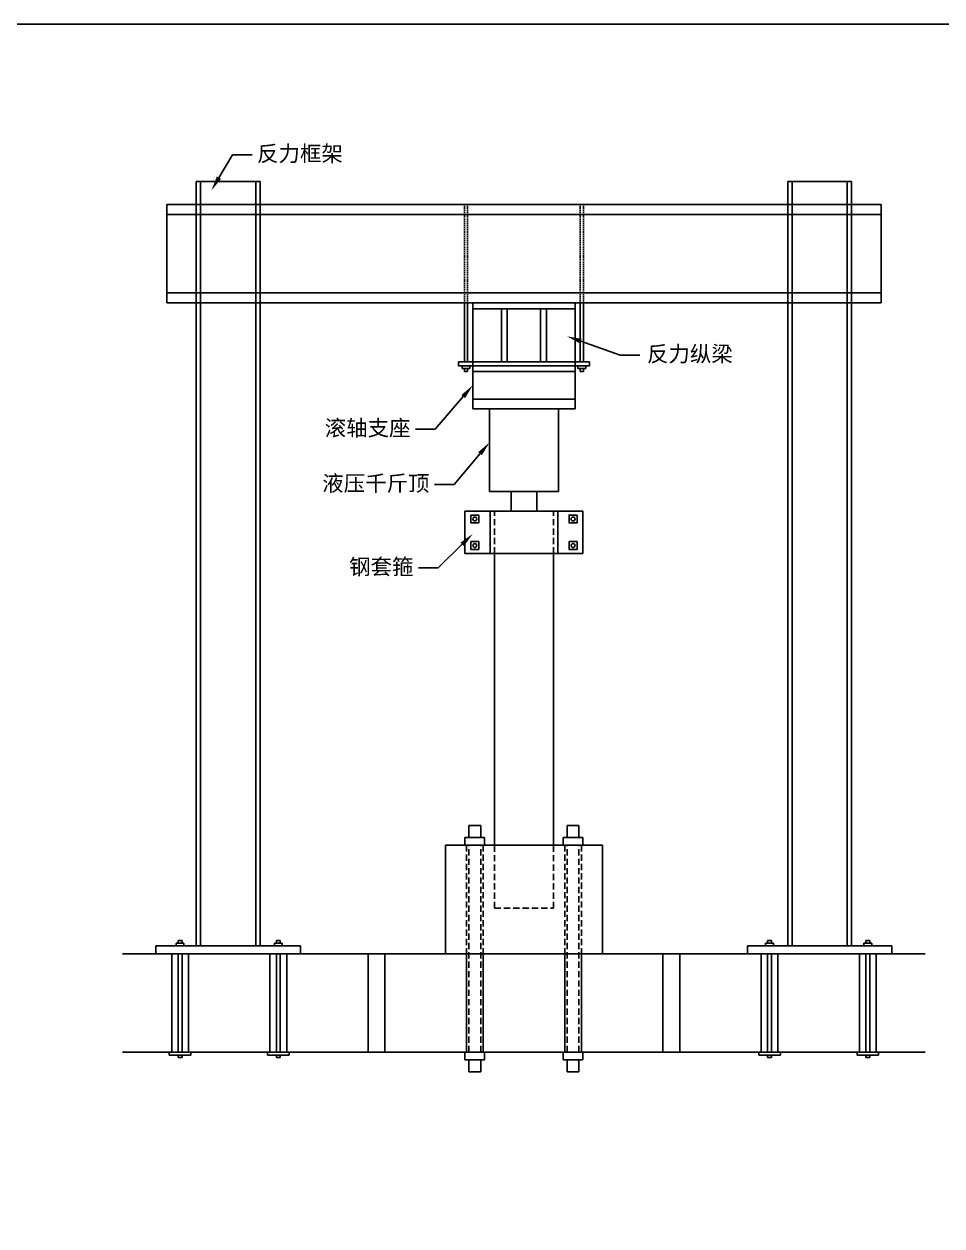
# Model space of a CAD drawing. Header units: millimetres. Extents: x 2537 to 35994, y -14212 to 3650.
# Drawn here: x 27513 to 32185, y -8096 to -1980 of the extents above; entities that cross this region are included whole.
import ezdxf
from ezdxf import colors
from ezdxf.entities.mleader import LeaderData, LeaderLine
from ezdxf.math import Vec2, Vec3

# ---------------------------------------------------------------- set-up
doc = ezdxf.new("R2010")
doc.units = ezdxf.units.MM
doc.linetypes.add('HIDDEN', pattern=[9.525, 6.35, -3.175])
doc.styles.get("Standard").update_dxf_attribs({"font": 'tssdeng.shx'})

msp = doc.modelspace()

# ---------------------------------------------------------------- linework, layer by layer
for p, q in [((28389.834, -6671.806), (28389.834, -2782.104)), ((28389.834, -2782.104), (28714.834, -2782.104)), ((28411.834, -6671.806), (28411.834, -2782.104)), ((28692.834, -6671.806), (28692.834, -2782.104)), ((28714.834, -6671.806), (28714.834, -2782.104)), ((31399.834, -2782.104), (31399.834, -3904.681)), ((31399.834, -6671.806), (31399.834, -2782.104)), ((31724.834, -2782.104), (31399.834, -2782.104)), ((31421.834, -6671.806), (31421.834, -2782.104)), ((31702.834, -6671.806), (31702.834, -2782.104)), ((31724.834, -6671.806), (31724.834, -2782.104)), ((28239.834, -2899.036), (31874.834, -2899.036)), ((28239.834, -2899.036), (28239.834, -3399.036)), ((31874.834, -2899.036), (31874.834, -3399.036)), ((28239.834, -2949.036), (31874.834, -2949.036)), ((28239.834, -3349.036), (31874.834, -3349.036)), ((28239.834, -3399.036), (31874.834, -3399.036)), ((29754.494, -3699.036), (29754.494, -3399.036)), ((29770.494, -3699.036), (29770.494, -3399.036)), ((29797.334, -3699.036), (29797.334, -3399.036)), ((30317.334, -3699.036), (30317.334, -3399.036)), ((30344.173, -3699.036), (30344.173, -3399.036)), ((30360.173, -3699.036), (30360.173, -3399.036)), ((29797.334, -3429.036), (30317.334, -3429.036)), ((29942.334, -3429.036), (29942.334, -3699.036)), ((29972.334, -3429.036), (29972.334, -3699.036)), ((30142.334, -3429.036), (30142.334, -3699.036)), ((30172.334, -3429.036), (30172.334, -3699.036)), ((28714.834, -3604.681), (28714.834, -3904.681)), ((29724.494, -3699.036), (30390.173, -3699.036)), ((29724.494, -3699.036), (29724.494, -3719.036)), ((29724.494, -3719.036), (30390.173, -3719.036)), ((29742.494, -3734.036), (29742.494, -3719.036)), ((29782.494, -3719.036), (29782.494, -3734.036)), ((29797.334, -3699.036), (29797.334, -3939.036)), ((29797.334, -3699.036), (30317.334, -3699.036)), ((30317.334, -3699.036), (30317.334, -3939.036)), ((30332.173, -3734.036), (30332.173, -3719.036)), ((30372.173, -3719.036), (30372.173, -3734.036)), ((30390.173, -3719.036), (30390.173, -3699.036)), ((29782.494, -3734.036), (29742.494, -3734.036)), ((29754.494, -3734.036), (29754.494, -3749.036)), ((29754.494, -3749.036), (29770.494, -3749.036)), ((29770.494, -3749.036), (29770.494, -3734.036)), ((29797.334, -3749.036), (30317.334, -3749.036)), ((30372.173, -3734.036), (30332.173, -3734.036)), ((30344.173, -3734.036), (30344.173, -3749.036)), ((30344.173, -3749.036), (30360.173, -3749.036)), ((30360.173, -3749.036), (30360.173, -3734.036)), ((29797.334, -3889.036), (30317.334, -3889.036)), ((29797.334, -3939.036), (30317.334, -3939.036)), ((29882.334, -3939.036), (30232.334, -3939.036)), ((29882.334, -4359.036), (29882.334, -3939.036)), ((30232.334, -3939.036), (30232.334, -4359.036)), ((29882.334, -4359.036), (30232.334, -4359.036)), ((29992.334, -4459.036), (29992.334, -4359.036)), ((30122.334, -4459.036), (30122.334, -4359.036)), ((29885.334, -4459.036), (29757.334, -4459.036)), ((29757.334, -4459.036), (29757.334, -4674.036)), ((29885.334, -4459.036), (29885.334, -4674.036)), ((29885.334, -4459.036), (30229.334, -4459.036)), ((29907.334, -4459.036), (30207.334, -4459.036)), ((30229.334, -4459.036), (30229.334, -4674.036)), ((30229.334, -4459.036), (30357.334, -4459.036)), ((30357.334, -4459.036), (30357.334, -4674.036)), ((29757.334, -4674.036), (29885.334, -4674.036)), ((29885.334, -4674.036), (30229.334, -4674.036)), ((29907.334, -6159.036), (29907.334, -4674.036)), ((30207.334, -6159.036), (30207.334, -4674.036)), ((30357.334, -4674.036), (30229.334, -4674.036)), ((29777.334, -6059.036), (29777.334, -6119.036)), ((29777.334, -6059.036), (29837.334, -6059.036)), ((29837.334, -6059.036), (29837.334, -6119.036)), ((30277.334, -6059.036), (30277.334, -6119.036)), ((30277.334, -6059.036), (30337.334, -6059.036)), ((30337.334, -6059.036), (30337.334, -6119.036)), ((29657.334, -6159.036), (30457.334, -6159.036)), ((29657.334, -6159.036), (29657.334, -6709.036)), ((29757.334, -6159.036), (29757.334, -6119.036)), ((29757.334, -6119.036), (29857.334, -6119.036)), ((29857.334, -6159.036), (29757.334, -6159.036)), ((29857.334, -6119.036), (29857.334, -6159.036)), ((30257.334, -6159.036), (30257.334, -6119.036)), ((30257.334, -6119.036), (30357.334, -6119.036)), ((30357.334, -6159.036), (30257.334, -6159.036)), ((30357.334, -6119.036), (30357.334, -6159.036)), ((30457.334, -6159.036), (30457.334, -6709.036)), ((28327.334, -6656.806), (28287.334, -6656.806)), ((28287.334, -6656.806), (28287.334, -6671.806)), ((28317.334, -6643.806), (28297.334, -6643.806)), ((28297.334, -6643.806), (28297.334, -6656.806)), ((28317.334, -6656.806), (28317.334, -6643.806)), ((28327.334, -6671.806), (28327.334, -6656.806)), ((28827.334, -6656.806), (28787.334, -6656.806)), ((28787.334, -6656.806), (28787.334, -6671.806)), ((28817.334, -6643.806), (28797.334, -6643.806)), ((28797.334, -6643.806), (28797.334, -6656.806)), ((28817.334, -6656.806), (28817.334, -6643.806)), ((28827.334, -6671.806), (28827.334, -6656.806)), ((31327.334, -6656.806), (31287.334, -6656.806)), ((31287.334, -6656.806), (31287.334, -6671.806)), ((31317.334, -6643.806), (31297.334, -6643.806)), ((31297.334, -6643.806), (31297.334, -6656.806)), ((31317.334, -6656.806), (31317.334, -6643.806)), ((31327.334, -6671.806), (31327.334, -6656.806)), ((31827.334, -6656.806), (31787.334, -6656.806)), ((31787.334, -6656.806), (31787.334, -6671.806)), ((31817.334, -6643.806), (31797.334, -6643.806)), ((31797.334, -6643.806), (31797.334, -6656.806)), ((31817.334, -6656.806), (31817.334, -6643.806)), ((31827.334, -6671.806), (31827.334, -6656.806)), ((28014.834, -6711.806), (32099.834, -6711.806)), ((28184.834, -6711.806), (28184.834, -6671.806)), ((28184.834, -6671.806), (28919.834, -6671.806)), ((28297.334, -7211.806), (28297.334, -6711.806)), ((28317.334, -7211.806), (28317.334, -6711.806)), ((28797.334, -7211.806), (28797.334, -6711.806)), ((28817.334, -7211.806), (28817.334, -6711.806)), ((28919.834, -6671.806), (28919.834, -6711.806)), ((31929.834, -6671.806), (31194.834, -6671.806)), ((31194.834, -6671.806), (31194.834, -6711.806)), ((31297.334, -7211.806), (31297.334, -6711.806)), ((31317.334, -7211.806), (31317.334, -6711.806)), ((31797.334, -7211.806), (31797.334, -6711.806)), ((31817.334, -7211.806), (31817.334, -6711.806)), ((31929.834, -6711.806), (31929.834, -6671.806)), ((28014.834, -7211.806), (32099.834, -7211.806)), ((28252.334, -7226.806), (28252.334, -7211.806)), ((28362.334, -7211.806), (28362.334, -7226.806)), ((28752.334, -7226.806), (28752.334, -7211.806)), ((28862.334, -7211.806), (28862.334, -7226.806)), ((29757.334, -7251.806), (29757.334, -7211.806)), ((29857.334, -7211.806), (29857.334, -7251.806)), ((30257.334, -7251.806), (30257.334, -7211.806)), ((30357.334, -7211.806), (30357.334, -7251.806)), ((31252.334, -7226.806), (31252.334, -7211.806)), ((31362.334, -7211.806), (31362.334, -7226.806)), ((31752.334, -7226.806), (31752.334, -7211.806)), ((31862.334, -7211.806), (31862.334, -7226.806)), ((28362.334, -7226.806), (28252.334, -7226.806)), ((28297.334, -7239.806), (28297.334, -7226.806)), ((28317.334, -7239.806), (28297.334, -7239.806)), ((28317.334, -7226.806), (28317.334, -7239.806)), ((28862.334, -7226.806), (28752.334, -7226.806)), ((28797.334, -7239.806), (28797.334, -7226.806)), ((28817.334, -7239.806), (28797.334, -7239.806)), ((28817.334, -7226.806), (28817.334, -7239.806)), ((29857.334, -7251.806), (29757.334, -7251.806)), ((29777.334, -7251.806), (29777.334, -7311.806)), ((29837.334, -7251.806), (29837.334, -7311.806)), ((30357.334, -7251.806), (30257.334, -7251.806)), ((30277.334, -7251.806), (30277.334, -7311.806)), ((30337.334, -7251.806), (30337.334, -7311.806)), ((31362.334, -7226.806), (31252.334, -7226.806)), ((31297.334, -7239.806), (31297.334, -7226.806)), ((31317.334, -7239.806), (31297.334, -7239.806)), ((31317.334, -7226.806), (31317.334, -7239.806)), ((31862.334, -7226.806), (31752.334, -7226.806)), ((31797.334, -7239.806), (31797.334, -7226.806)), ((31817.334, -7239.806), (31797.334, -7239.806)), ((31817.334, -7226.806), (31817.334, -7239.806)), ((29837.334, -7311.806), (29777.334, -7311.806)), ((30337.334, -7311.806), (30277.334, -7311.806))]:
    msp.add_line(p, q)
at = {"linetype": 'HIDDEN'}
for p, q in [((29754.494, -3399.036), (29754.494, -2899.036)), ((29770.494, -3399.036), (29770.494, -2899.036)), ((30344.173, -3399.036), (30344.173, -2899.036)), ((30360.173, -3399.036), (30360.173, -2899.036))]:
    msp.add_line(p, q, dxfattribs=at)
at = {"linetype": 'HIDDEN', "ltscale": 5}
for p, q in [((29907.334, -4674.036), (29907.334, -4459.036)), ((30207.334, -4674.036), (30207.334, -4459.036)), ((29764.834, -6159.036), (29764.834, -6711.806)), ((29777.334, -7211.806), (29777.334, -6159.036)), ((29837.334, -7211.806), (29837.334, -6159.036)), ((29849.834, -6159.036), (29849.834, -6711.806)), ((29907.334, -6479.036), (29907.334, -6159.036)), ((30207.334, -6479.036), (30207.334, -6159.036)), ((30264.834, -6159.036), (30264.834, -6711.806)), ((30277.334, -7211.806), (30277.334, -6159.036)), ((30337.334, -7211.806), (30337.334, -6159.036)), ((30349.834, -6159.036), (30349.834, -6711.806)), ((29907.334, -6479.036), (30207.334, -6479.036))]:
    msp.add_line(p, q, dxfattribs=at)
at = {"ltscale": 5}
for p, q in [((28264.834, -6711.806), (28264.834, -7211.806)), ((28349.834, -6711.806), (28349.834, -7211.806)), ((28764.834, -6711.806), (28764.834, -7211.806)), ((28849.834, -6711.806), (28849.834, -7211.806)), ((29264.834, -6711.806), (29264.834, -7211.806)), ((29349.834, -6711.806), (29349.834, -7211.806)), ((29764.834, -6711.806), (29764.834, -7211.806)), ((29849.834, -6711.806), (29849.834, -7211.806)), ((30264.834, -6711.806), (30264.834, -7211.806)), ((30349.834, -6711.806), (30349.834, -7211.806)), ((30764.834, -6711.806), (30764.834, -7211.806)), ((30849.834, -6711.806), (30849.834, -7211.806)), ((31264.834, -6711.806), (31264.834, -7211.806)), ((31349.834, -6711.806), (31349.834, -7211.806)), ((31764.834, -6711.806), (31764.834, -7211.806)), ((31849.834, -6711.806), (31849.834, -7211.806))]:
    msp.add_line(p, q, dxfattribs=at)
for points in [[(11258.192, -1980.464), (35993.698, -1980.464), (35993.698, -14212.343), (11258.192, -14212.343)], [(29787.334, -4479.036), (29827.334, -4479.036), (29827.334, -4519.036), (29787.334, -4519.036)], [(30327.334, -4479.036), (30287.334, -4479.036), (30287.334, -4519.036), (30327.334, -4519.036)], [(29787.334, -4654.036), (29827.334, -4654.036), (29827.334, -4614.036), (29787.334, -4614.036)], [(30327.334, -4654.036), (30287.334, -4654.036), (30287.334, -4614.036), (30327.334, -4614.036)]]:
    msp.add_lwpolyline(points, close=True)
for centre in [(29807.334, -4499.036), (30307.334, -4499.036), (29807.334, -4634.036), (30307.334, -4634.036)]:
    msp.add_circle(centre, 10)

# ---------------------------------------------------------------- leaders
ml = msp.add_multileader_mtext('Standard')
ml.set_content('{\\fSimSun|b0|i0|c134|p2;反力框架}', color=256)
ml.set_leader_properties()
ml.build(insert=Vec2(0, 0))
ml.multileader.update_dxf_attribs({"dogleg_length": 100, "arrow_head_size": 75})
ctx = ml.context
ctx.base_point, ctx.char_height, ctx.arrow_head_size, ctx.landing_gap_size, ctx.plane_origin = Vec3(28674.091, -2645.533), 80, 75, 25, Vec3(28605.573, -3478.999)
notes = []
notes.append((ctx, [(0, (1, 1, 0), (28574.091, -2645.533), (1, 0), 100, [(0, [(28466.93, -2827.09)], 0, [])])]))
ctx.mtext.insert, ctx.mtext.flow_direction = Vec3(28699.091, -2599.723), 5
ml = msp.add_multileader_mtext('Standard')
ml.set_content('{\\fSimSun|b0|i0|c134|p2;反力纵梁}', color=256)
ml.set_leader_properties()
ml.build(insert=Vec2(0, 0))
ml.multileader.update_dxf_attribs({"dogleg_length": 100, "arrow_head_size": 75})
ctx = ml.context
ctx.base_point, ctx.char_height, ctx.arrow_head_size, ctx.landing_gap_size, ctx.plane_origin = Vec3(30647.626, -3664.768), 80, 75, 25, Vec3(30275.741, -3569.348)
ctx.text_align_type = 2
notes.append((ctx, [(0, (1, 1, 0), (30547.626, -3664.768), (1, 0), 100, [(0, [(30275.741, -3569.348)], 0, [])])]))
ctx.mtext.insert, ctx.mtext.alignment, ctx.mtext.flow_direction = Vec3(31120.001, -3618.958), 3, 5
ml = msp.add_multileader_mtext('Standard')
ml.set_content('{\\fSimSun|b0|i0|c134|p2;滚轴支座}', color=256)
ml.set_leader_properties()
ml.build(insert=Vec2(0, 0))
ml.multileader.update_dxf_attribs({"dogleg_length": 100, "arrow_head_size": 75})
ctx = ml.context
ctx.base_point, ctx.char_height, ctx.arrow_head_size, ctx.landing_gap_size, ctx.plane_origin = Vec3(29007.232, -4041.839), 80, 75, 25, Vec3(30457.334, -3684.254)
ctx.text_align_type = 2
notes.append((ctx, [(1, (1, 1, 0), (29605.053, -4041.839), (-1, 0), 100, [(0, [(29797.334, -3819.036)], 0, [])])]))
ctx.mtext.insert, ctx.mtext.alignment, ctx.mtext.flow_direction = Vec3(29480.053, -3995.805), 3, 5
ml = msp.add_multileader_mtext('Standard')
ml.set_content('{\\fSimSun|b0|i0|c134|p2;液压千斤顶}', color=256)
ml.set_leader_properties()
ml.build(insert=Vec2(0, 0))
ml.multileader.update_dxf_attribs({"dogleg_length": 100, "arrow_head_size": 75})
ctx = ml.context
ctx.base_point, ctx.char_height, ctx.arrow_head_size, ctx.landing_gap_size, ctx.plane_origin = Vec3(28990.726, -4323.174), 80, 75, 25, Vec3(29969.832, -4159.589)
ctx.text_align_type = 2
notes.append((ctx, [(0, (1, 1, 0), (29701.62, -4323.174), (-1, 0), 100, [(0, [(29882.334, -4109.254)], 0, [])])]))
ctx.mtext.insert, ctx.mtext.alignment, ctx.mtext.flow_direction = Vec3(29576.62, -4277.364), 3, 5
ml = msp.add_multileader_mtext('Standard')
ml.set_content('{\\fSimSun|b0|i0|c134|p2;钢套箍}', color=256)
ml.set_leader_properties()
ml.build(insert=Vec2(0, 0))
ml.multileader.update_dxf_attribs({"dogleg_length": 100, "arrow_head_size": 75})
ctx = ml.context
ctx.base_point, ctx.char_height, ctx.arrow_head_size, ctx.landing_gap_size, ctx.plane_origin = Vec3(29134.806, -4747.439), 80, 75, 25, Vec3(29796.548, -4575.505)
ctx.text_align_type = 2
notes.append((ctx, [(1, (1, 1, 0), (29620.449, -4747.439), (-1, 0), 100, [(0, [(29796.548, -4575.505)], 0, [])])]))
ctx.mtext.insert, ctx.mtext.alignment, ctx.mtext.flow_direction = Vec3(29495.449, -4701.629), 3, 5
for ctx, leaders in notes:
    for number, flags, end, landing, length, lines in leaders:
        leader = LeaderData()
        leader.index, (leader.has_last_leader_line, leader.has_dogleg_vector, leader.attachment_direction) = number, flags
        leader.last_leader_point, leader.dogleg_vector, leader.dogleg_length = Vec3(end), Vec3(landing), length
        for number, points, colour, breaks in lines:
            line = LeaderLine()
            line.index, line.vertices, line.color, line.breaks = number, Vec3.list(points), colors.encode_raw_color(colour), breaks
            leader.lines.append(line)
        ctx.leaders.append(leader)

doc.saveas('drawing.dxf')
